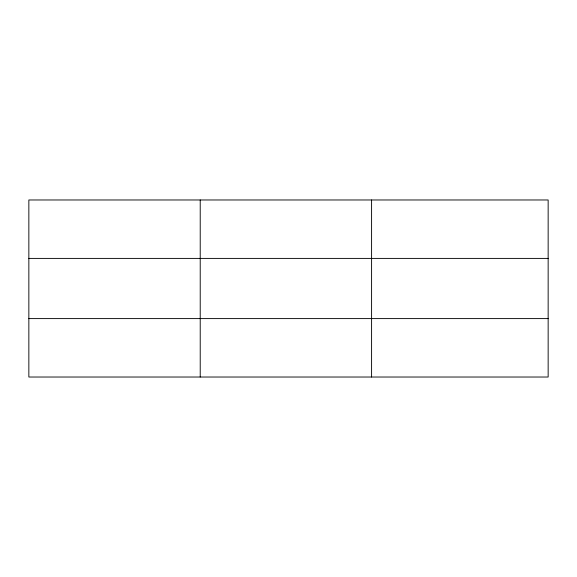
<?xml version="1.0" encoding="UTF-8"?>
<svg xmlns="http://www.w3.org/2000/svg" width="577" height="577" viewBox="0 0 577 577"><rect width="100%" height="100%" fill="white"/><g stroke="black" fill="none" stroke-linecap="round" stroke-linejoin="round"><path stroke-width="0.87" d="M200.219 199.974L200.219 377.026M371.588 199.974L371.588 377.026M548.15 258.402L548.15 199.974L28.85 199.974L28.85 377.026L548.15 377.026L548.15 258.402L28.85 258.402M28.85 318.598L548.15 318.598"/></g></svg>
